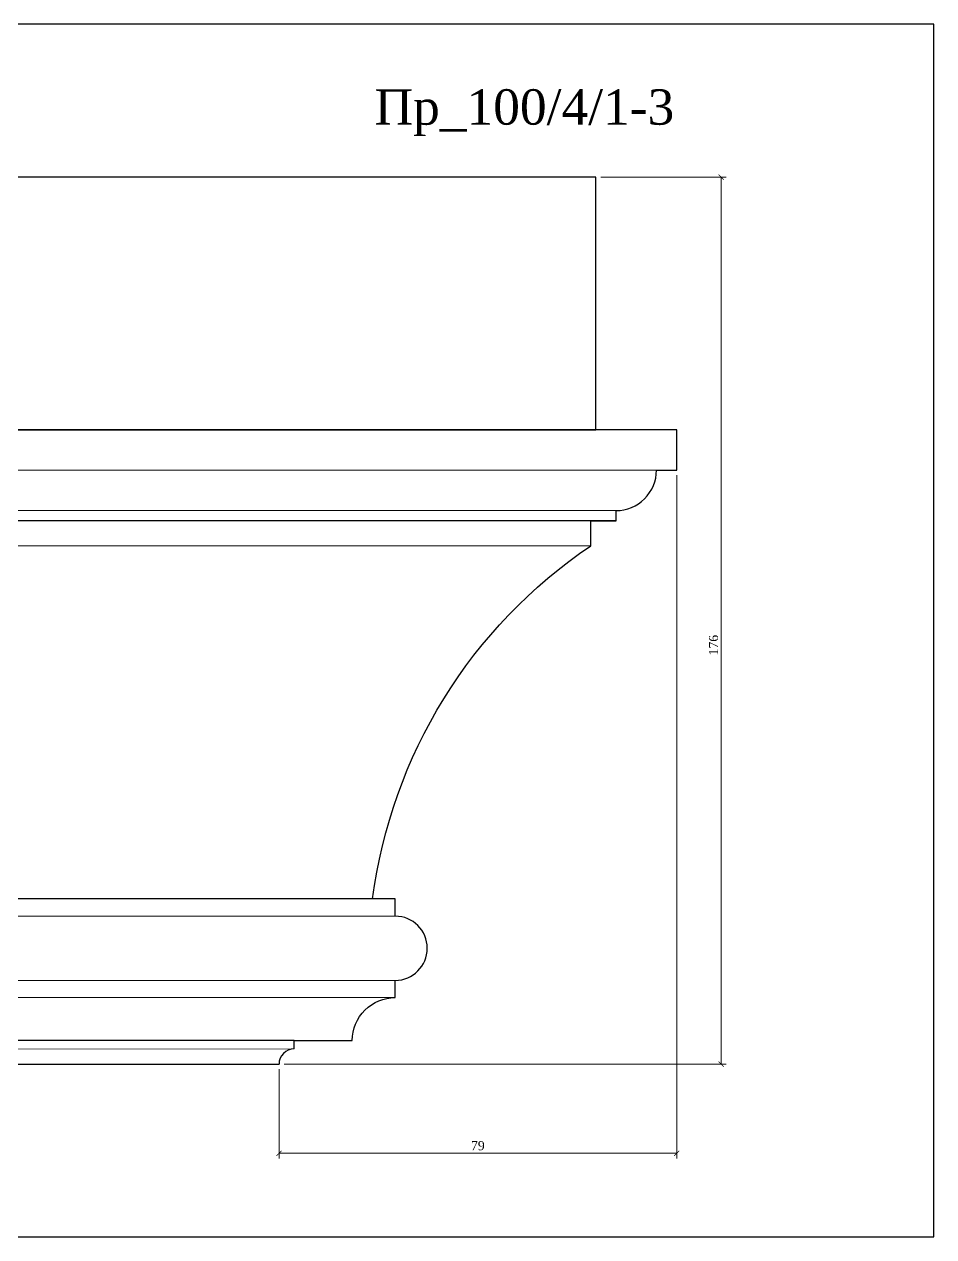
# Model space of a CAD drawing. Header units: millimetres. Extents: x 308852 to 309212, y -91565 to -91325.
# Drawn here: x 309031.9 to 309211.9, y -91565.2 to -91325.2 of the extents above; entities that cross this region are included whole.
import ezdxf

# ---------------------------------------------------------------- set-up
doc = ezdxf.new("R2010")
doc.units = ezdxf.units.MM
doc.header["$MEASUREMENT"] = 0
doc.styles.add('ELECT', font='times.ttf')
doc.styles.get("Standard").update_dxf_attribs({"font": 'times.ttf'})
doc.dimstyles.new('M_1', dxfattribs={"dimtxt": 1.8, "dimasz": 1, "dimexe": 1, "dimexo": 1, "dimgap": 0.6, "dimtad": 1, "dimdec": 0, "dimdsep": 46, "dimtxsty": 'Standard', "dimblk": 'ARCHTICK', "dimcen": -5, "dimclrd": 7, "dimclre": 7, "dimclrt": 7, "dimadec": 0, "dimazin": 0, "dimtfac": 1, "dimtdec": 0, "dimtmove": 0, "dimatfit": 3, "dimfxl": 1, "dimtolj": 1, "dimtzin": 0, "dimlwd": 5, "dimlwe": 5, "dimarcsym": 0})

# ---------------------------------------------------------------- blocks, each defined once
blk = doc.blocks.new('_ArchTick')
at = {"color": 0, "linetype": 'ByBlock', "const_width": 0.15}
blk.add_lwpolyline([(-0.5, -0.5), (0.5, 0.5)], dxfattribs=at)
blk = doc.blocks.new('*D27')
at = {"color": 7, "lineweight": 5, "ltscale": 1000, "transparency": 16777216}
for p, q in [((309160.98, -91414.49), (309160.98, -91549.71)), ((309082.28, -91532.06), (309082.28, -91549.71)), ((309082.28, -91548.71), (309160.98, -91548.71))]:
    blk.add_line(p, q, dxfattribs=at)
at = {"layer": 'Defpoints', "color": 0, "ltscale": 1000, "transparency": 16777216}
for p in [(309160.98, -91413.49), (309082.28, -91531.06), (309160.98, -91548.71)]:
    blk.add_point(p, dxfattribs=at)
at = {"color": 7, "lineweight": 5, "ltscale": 1000, "transparency": 16777216, "rotation": 180}
blk.add_blockref('_ArchTick', (309082.28, -91548.71), dxfattribs=at)
at = {"color": 7, "lineweight": 5, "ltscale": 1000, "transparency": 16777216}
blk.add_blockref('_ArchTick', (309160.98, -91548.71), dxfattribs=at)
at = {"color": 7, "ltscale": 1000, "transparency": 16777216, "insert": (309121.63, -91547.2), "char_height": 1.8, "attachment_point": 5}
blk.add_mtext('\\A1;79', dxfattribs=at)
blk = doc.blocks.new('*D25')
at = {"color": 7, "lineweight": 5, "ltscale": 1000, "transparency": 16777216}
for p, q in [((309145.98, -91355.48), (309170.8, -91355.48)), ((309169.8, -91355.48), (309169.8, -91531.06)), ((309083.28, -91531.06), (309170.8, -91531.06))]:
    blk.add_line(p, q, dxfattribs=at)
at = {"layer": 'Defpoints', "color": 0, "ltscale": 1000, "transparency": 16777216}
for p in [(309144.98, -91355.48), (309082.28, -91531.06), (309169.8, -91531.06)]:
    blk.add_point(p, dxfattribs=at)
at = {"color": 7, "lineweight": 5, "ltscale": 1000, "transparency": 16777216}
for p, rotation in [((309169.8, -91355.48), 90), ((309169.8, -91531.06), 270)]:
    blk.add_blockref('_ArchTick', p, dxfattribs=dict(at, rotation=rotation))
at = {"color": 7, "ltscale": 1000, "transparency": 16777216, "insert": (309168.28, -91448.13), "char_height": 1.8, "attachment_point": 5, "rotation": 90}
blk.add_mtext('\\A1;176', dxfattribs=at)

msp = doc.modelspace()

# ---------------------------------------------------------------- linework, layer by layer
at = {"linetype": 'Continuous', "lineweight": 15}
for p, q in [((309156.98, -91413.49), (308982.34, -91413.49)), ((309148.98, -91421.49), (308970.34, -91421.49)), ((309143.98, -91428.45), (308965.34, -91428.45)), ((309105.28, -91501.77), (308926.52, -91501.77)), ((309105.28, -91514.47), (308926.64, -91514.47)), ((309105.28, -91517.87), (308926.64, -91517.87))]:
    msp.add_line(p, q, dxfattribs=at)
at = {"color": 7}
for p, q in [((309148.98, -91423.49), (308970.34, -91423.49)), ((309105.28, -91498.37), (308926.64, -91498.37)), ((309085.28, -91526.37), (308906.78, -91526.37))]:
    msp.add_line(p, q, dxfattribs=at)
at = {"color": 6, "ltscale": 1000}
msp.add_lwpolyline([(308851.86, -91565.22), (309211.86, -91565.22), (309211.86, -91325.22), (308851.86, -91325.22)], close=True, dxfattribs=at)
at = {"color": 7}
for points in [[(308964.34, -91405.48), (309144.98, -91405.48), (309144.98, -91355.48), (308964.34, -91355.48)], [(308903.64, -91531.06), (309082.28, -91531.06)]]:
    msp.add_lwpolyline(points, dxfattribs=at)
for points in [[(309100.8, -91498.37, -0.215044), (309143.98, -91428.45), (309143.98, -91423.49), (309148.98, -91423.49), (309148.98, -91421.49, 0.414214), (309156.98, -91413.49), (309160.98, -91413.49), (309160.98, -91405.48), (308955.48, -91405.48)], [(309085.28, -91528.06), (309085.28, -91526.37), (309096.78, -91526.37, -0.414214), (309105.28, -91517.87), (309105.28, -91514.47, 1), (309105.28, -91501.77), (309105.28, -91498.37)]]:
    msp.add_lwpolyline(points, format="xyb", dxfattribs=at)
at = {"linetype": 'Continuous', "lineweight": 15}
msp.add_lwpolyline([(308906.64, -91528.07), (309085.28, -91528.06)], dxfattribs=at)
at = {"color": 7}
msp.add_arc((309085.28, -91531.06), 3, 90, 180, dxfattribs=at)

# ---------------------------------------------------------------- texts
at = {"color": 7, "ltscale": 1000, "style": 'ELECT'}
msp.add_text('Пр_100/4/1-3', height=7, dxfattribs=at).set_placement((309101.18, -91345.1))

# ---------------------------------------------------------------- dimensions: what is measured, and where the dimension line sits
at = {"color": 5, "ltscale": 1000}
dim = msp.add_linear_dim(base=(309169.8, -91531.06), p1=(309144.98, -91355.48), p2=(309082.28, -91531.06), angle=90, dimstyle='M_1', dxfattribs=at)
dim.commit()
dim.dimension.update_dxf_attribs({"geometry": '*D25', "text_midpoint": (309169.8, -91448.13), "dimtype": 128})
at = {"color": 7, "ltscale": 1000}
dim = msp.add_linear_dim(base=(309160.98, -91548.71), p1=(309082.28, -91531.06), p2=(309160.98, -91413.49), dimstyle='M_1', dxfattribs=at)
dim.commit()
dim.dimension.update_dxf_attribs({"geometry": '*D27', "text_midpoint": (309121.63, -91548.71), "dimtype": 128})

doc.saveas('drawing.dxf')
